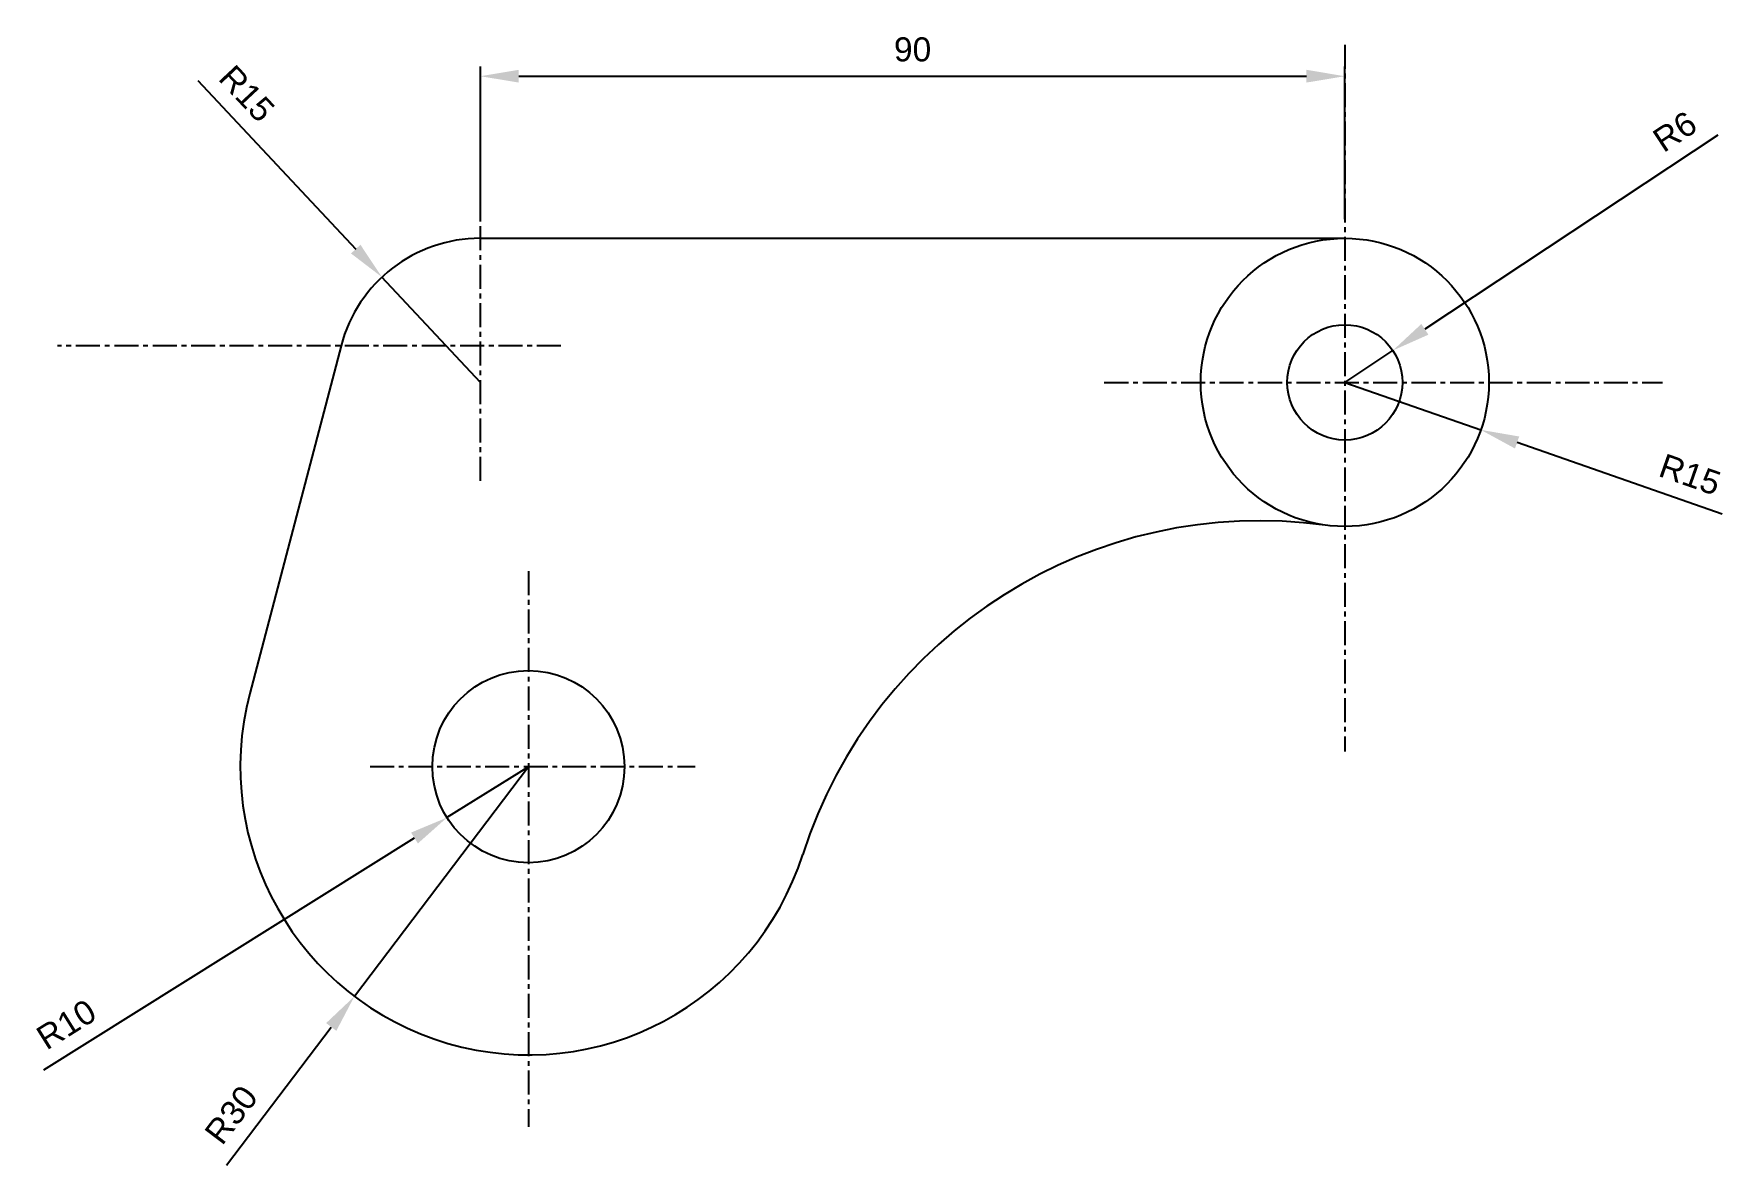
# Model space of a CAD drawing. Header units: millimetres. Extents: x -46 to 130, y 2 to 120.
import ezdxf

# ---------------------------------------------------------------- set-up
doc = ezdxf.new("R2010")
doc.units = ezdxf.units.MM
doc.header["$LTSCALE"] = 2
doc.header["$MEASUREMENT"] = 0
doc.linetypes.add('CENTER', pattern=[2, 1.25, -0.25, 0.25, -0.25])
doc.styles.get("Standard").update_dxf_attribs({"font": 'arial.ttf'})
doc.dimstyles.get("Standard").update_dxf_attribs({"dimtxt": 2.5, "dimasz": 4, "dimexe": 1, "dimexo": 2, "dimgap": 1.5, "dimtad": 1, "dimdec": 4, "dimdsep": 46, "dimtxsty": 'Standard', "dimcen": 0.09, "dimclrd": 3, "dimclre": 4, "dimadec": 0, "dimazin": 2, "dimtfac": 1, "dimtdec": 4, "dimtmove": 0, "dimatfit": 3, "dimfxl": 1, "dimtolj": 1, "dimtzin": 0, "dimarcsym": 0})

# ---------------------------------------------------------------- blocks, each defined once
blk = doc.blocks.new('*D2')
at = {"color": 3, "lineweight": -2, "transparency": 16777216}
for p, q in [((129.34, 109.15), (98.84, 88.94)), ((90.5, 83.41), (95.5, 86.73))]:
    blk.add_line(p, q, dxfattribs=at)
at = {"color": 3, "transparency": 16777216}
blk.add_solid([(98.47, 89.49), (99.21, 88.38), (95.5, 86.73)], dxfattribs=at)
at = {"layer": 'Defpoints', "color": 0, "transparency": 16777216}
for p in [(95.5, 86.73), (90.5, 83.41)]:
    blk.add_point(p, dxfattribs=at)
at = {"color": 0, "transparency": 16777216, "insert": (124.87, 109.52), "char_height": 2.5, "attachment_point": 5, "rotation": 33.5308}
blk.add_mtext('\\A1;R6', dxfattribs=at)
blk = doc.blocks.new('*D3')
at = {"color": 3, "lineweight": -2, "transparency": 16777216}
for p, q in [((90.5, 83.41), (104.66, 78.47)), ((129.78, 69.71), (108.44, 77.16))]:
    blk.add_line(p, q, dxfattribs=at)
at = {"color": 3, "transparency": 16777216}
blk.add_solid([(108.66, 77.78), (108.22, 76.53), (104.66, 78.47)], dxfattribs=at)
at = {"layer": 'Defpoints', "color": 0, "transparency": 16777216}
for p in [(90.5, 83.41), (104.66, 78.47)]:
    blk.add_point(p, dxfattribs=at)
at = {"color": 0, "transparency": 16777216, "insert": (126.45, 73.81), "char_height": 2.5, "attachment_point": 5, "rotation": 340.7712}
blk.add_mtext('\\A1;R15', dxfattribs=at)
blk = doc.blocks.new('*D4')
at = {"color": 3, "lineweight": -2, "transparency": 16777216}
for p, q in [((5.5, 43.41), (-2.98, 38.11)), ((-44.94, 11.85), (-6.37, 35.99))]:
    blk.add_line(p, q, dxfattribs=at)
at = {"color": 3, "transparency": 16777216}
blk.add_solid([(-6.72, 36.55), (-6.01, 35.42), (-2.98, 38.11)], dxfattribs=at)
at = {"layer": 'Defpoints', "color": 0, "transparency": 16777216}
for p in [(5.5, 43.41), (-2.98, 38.11)]:
    blk.add_point(p, dxfattribs=at)
at = {"color": 0, "transparency": 16777216, "insert": (-42.61, 16.58), "char_height": 2.5, "attachment_point": 5, "rotation": 32.0374}
blk.add_mtext('\\A1;R10', dxfattribs=at)
blk = doc.blocks.new('*D5')
at = {"color": 3, "lineweight": -2, "transparency": 16777216}
for p, q in [((5.5, 43.41), (-12.62, 19.5)), ((-25.93, 1.92), (-15.03, 16.31))]:
    blk.add_line(p, q, dxfattribs=at)
at = {"color": 3, "transparency": 16777216}
blk.add_solid([(-15.56, 16.72), (-14.5, 15.91), (-12.62, 19.5)], dxfattribs=at)
at = {"layer": 'Defpoints', "color": 0, "transparency": 16777216}
for p in [(5.5, 43.41), (-12.62, 19.5)]:
    blk.add_point(p, dxfattribs=at)
at = {"color": 0, "transparency": 16777216, "insert": (-25.44, 7.17), "char_height": 2.5, "attachment_point": 5, "rotation": 52.8511}
blk.add_mtext('\\A1;R30', dxfattribs=at)
blk = doc.blocks.new('*D6')
at = {"color": 3, "lineweight": -2, "transparency": 16777216}
for p, q in [((-28.92, 114.85), (-12.48, 97.29)), ((0.5, 83.41), (-9.75, 94.37))]:
    blk.add_line(p, q, dxfattribs=at)
at = {"color": 3, "transparency": 16777216}
blk.add_solid([(-11.99, 97.74), (-12.97, 96.83), (-9.75, 94.37)], dxfattribs=at)
at = {"layer": 'Defpoints', "color": 0, "transparency": 16777216}
for p in [(-9.75, 94.37), (0.5, 83.41)]:
    blk.add_point(p, dxfattribs=at)
at = {"color": 0, "transparency": 16777216, "insert": (-23.82, 113.47), "char_height": 2.5, "attachment_point": 5, "rotation": 313.097}
blk.add_mtext('\\A1;R15', dxfattribs=at)
blk = doc.blocks.new('*D7')
at = {"color": 4, "lineweight": -2, "transparency": 16777216}
for p, q in [((0.5, 100.41), (0.5, 116.28)), ((90.5, 100.41), (90.5, 116.28))]:
    blk.add_line(p, q, dxfattribs=at)
at = {"color": 3, "lineweight": -2, "transparency": 16777216}
blk.add_line((4.5, 115.28), (86.5, 115.28), dxfattribs=at)
at = {"color": 3, "transparency": 16777216}
for points in [[(4.5, 115.95), (4.5, 114.62), (0.5, 115.28)], [(86.5, 115.95), (86.5, 114.62), (90.5, 115.28)]]:
    blk.add_solid(points, dxfattribs=at)
at = {"layer": 'Defpoints', "color": 0, "transparency": 16777216}
for p in [(90.5, 115.28), (0.5, 98.41), (90.5, 98.41)]:
    blk.add_point(p, dxfattribs=at)
at = {"color": 0, "transparency": 16777216, "insert": (45.5, 118.06), "char_height": 2.5, "attachment_point": 5}
blk.add_mtext('\\A1;90', dxfattribs=at)

msp = doc.modelspace()

# ---------------------------------------------------------------- linework, layer by layer
at = {"color": 177, "linetype": 'CENTER', "true_color": 0x293189}
for p, q in [((90.50147, 118.55605), (90.50147, 45.00204)), ((0.50147, 73.15773), (0.50147, 106.76995)), ((8.88592, 87.22433), (-43.54025, 87.22433)), ((65.46249, 83.41279), (123.56816, 83.41279)), ((5.50147, 63.7725), (5.50147, 5.93329)), ((-10.99233, 43.41279), (22.86623, 43.41279))]:
    msp.add_line(p, q, dxfattribs=at)
for p, q in [((0.50147, 98.41279), (90.50147, 98.41279)), ((-14.00619, 87.22433), (-23.51385, 51.03588))]:
    msp.add_line(p, q)
for centre, radius in [((90.50147, 83.41279), 15), ((90.50147, 83.41279), 6), ((5.50147, 43.41279), 10)]:
    msp.add_circle(centre, radius)
for centre, radius, start, end in [((0.50147, 83.41279), 15, 90, 165.2795687), ((81.68968, 19.01285), 50, 82.2086473, 162.241881), ((5.50147, 43.41279), 30, 165.2795687, 342.241881)]:
    msp.add_arc(centre, radius, start, end)

# ---------------------------------------------------------------- dimensions: what is measured, and where the dimension line sits
dim = msp.add_linear_dim(base=(90.50147, 115.28213), p1=(0.50147, 98.41279), p2=(90.50147, 98.41279), dimstyle='Standard')
dim.commit()
dim.dimension.update_dxf_attribs({"geometry": '*D7', "text_midpoint": (45.50147, 118.05857)})
for center, mpoint, picture, middle in [((0.50147, 83.41279), (-9.74707, 94.36576), '*D6', (-25.84641, 111.57169)), ((90.50147, 83.41279), (95.50301, 86.7271), '*D2', (126.40791, 107.20647)), ((90.50147, 83.41279), (104.66463, 78.47267), '*D3', (125.53414, 71.19338)), ((5.50147, 43.41279), (-2.97555, 38.10806), '*D4', (-41.13738, 14.22721)), ((5.50147, 43.41279), (-12.61519, 19.50073), '*D5', (-23.22511, 5.49677))]:
    dim = msp.add_radius_dim(center=center, mpoint=mpoint, dimstyle='Standard')
    dim.commit()
    dim.dimension.update_dxf_attribs({"geometry": picture, "text_midpoint": middle, "dimtype": 164})

doc.saveas('drawing.dxf')
